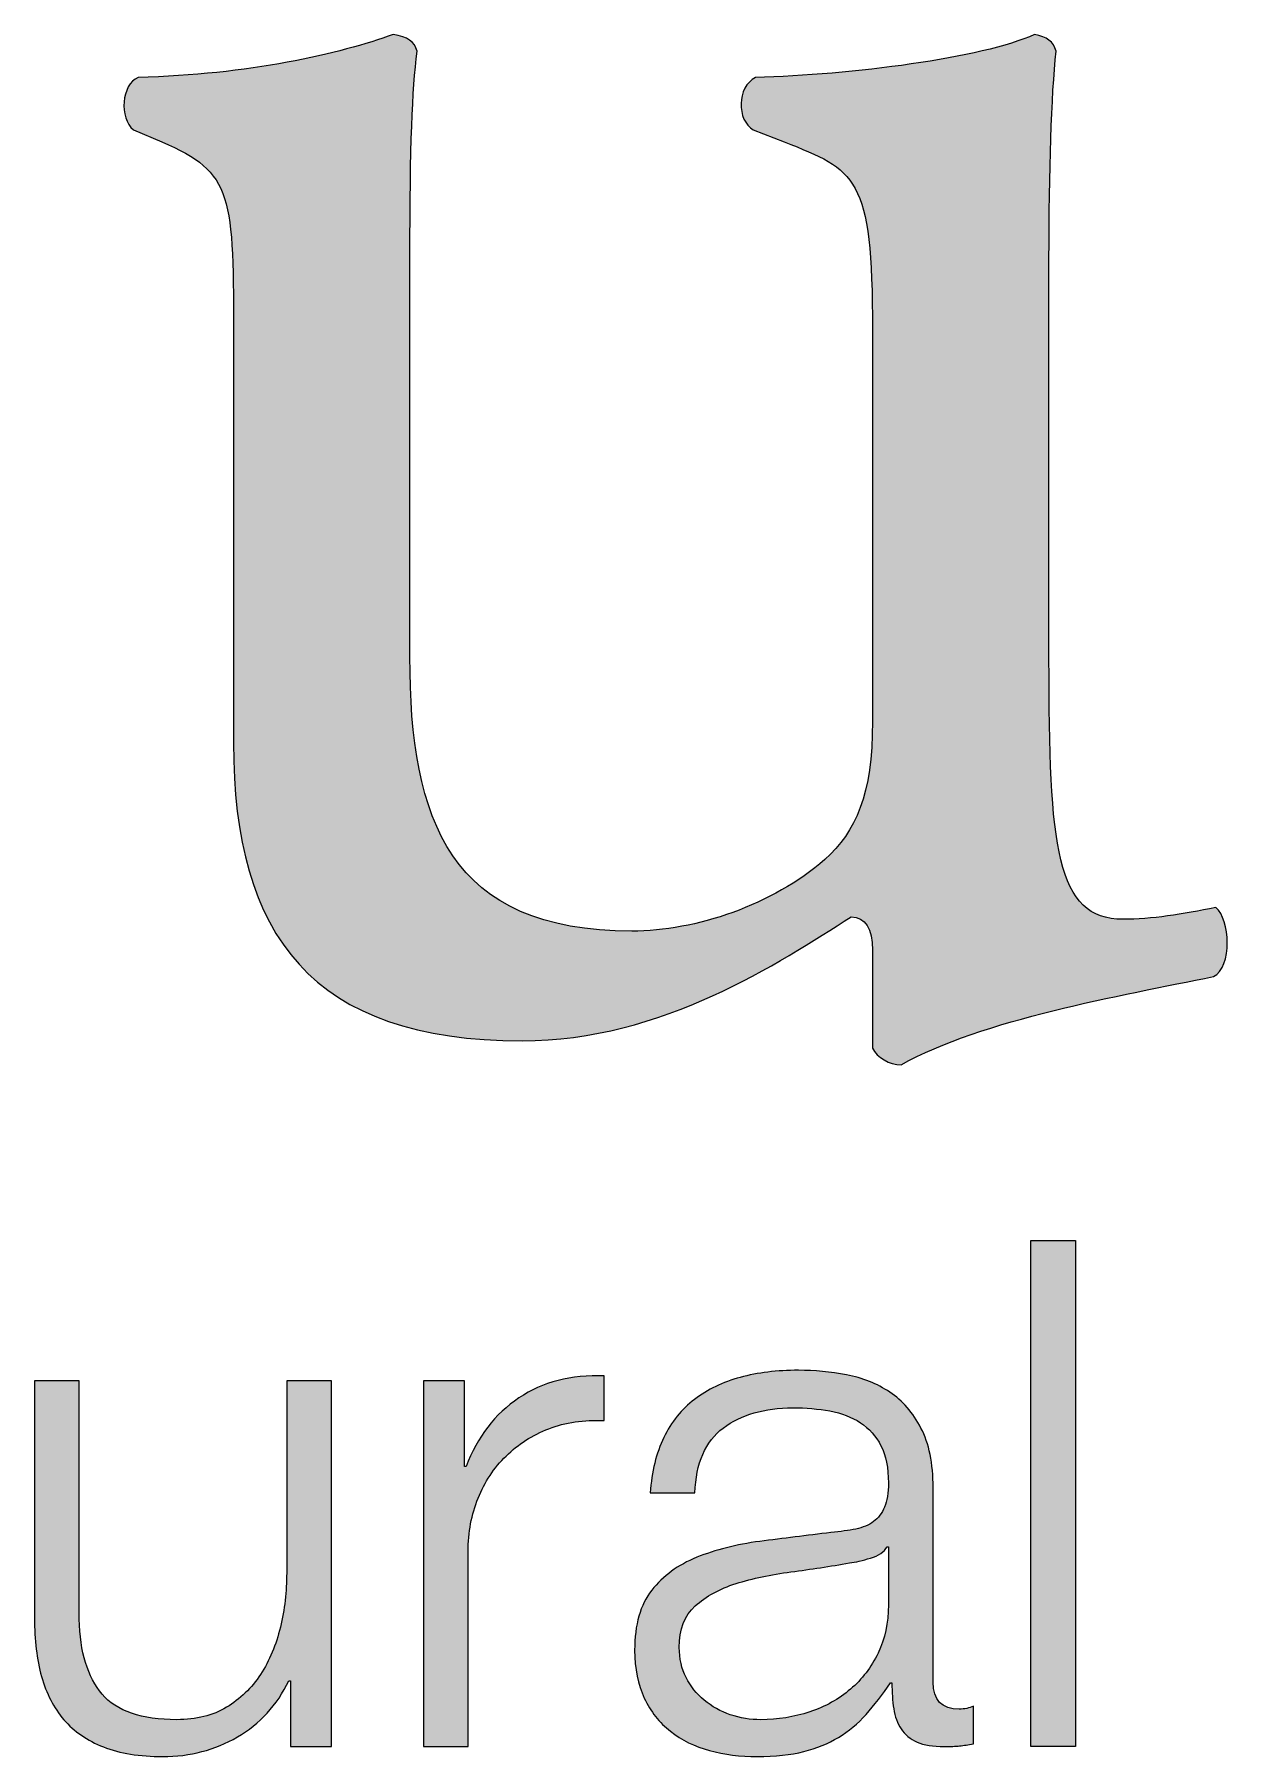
# Paper-space layout 'A0mask' of a CAD drawing. Extents: x 0 to 1153, y 0 to 810.
# Drawn here: x 1013.98 to 1023.47, y 80.3 to 93.93 of the extents above; entities that cross this region are included whole.
import ezdxf
from ezdxf.enums import TextEntityAlignment as Align

# ---------------------------------------------------------------- set-up
doc = ezdxf.new("R2010")
doc.units = 0
doc.layers.get('0').update_dxf_attribs({"linetype": 'CONTINUOUS'})
doc.layers.get('Defpoints').update_dxf_attribs({"linetype": 'CONTINUOUS'})
doc.layers.add('JPP_Mask', color=7, linetype='CONTINUOUS')
doc.styles.add('JPP', font='arial.ttf')

# ---------------------------------------------------------------- blocks, each defined once
blk = doc.blocks.new('A0mask')
at = {"true_color": 0x0081c6}
h = blk.add_hatch(color=142, dxfattribs=at)
edge = h.paths.add_edge_path()
edge.add_spline(control_points=[(1016.952, 89.003), (1016.952, 89.003), (1016.952, 89.792), (1016.952, 90.58)], knot_values=[27.5, 27.5, 27.5, 27.5, 28, 28, 28, 28], degree=3, periodic=0)
edge.add_spline(control_points=[(1016.952, 90.58), (1016.952, 91.369), (1016.952, 92.157), (1016.952, 92.157), (1016.952, 93.083), (1016.971, 93.479), (1017.009, 93.801)], knot_values=[26, 26, 26, 26, 26.5, 26.5, 26.5, 27.5, 27.5, 27.5, 27.5], degree=3, periodic=0)
edge.add_spline(control_points=[(1017.009, 93.801), (1016.99, 93.876), (1016.934, 93.914), (1016.82, 93.933)], knot_values=[25, 25, 25, 25, 26, 26, 26, 26], degree=3, periodic=0)
edge.add_spline(control_points=[(1016.82, 93.933), (1016.404, 93.781), (1015.668, 93.612), (1014.799, 93.593)], knot_values=[24, 24, 24, 24, 25, 25, 25, 25], degree=3, periodic=0)
edge.add_spline(control_points=[(1014.799, 93.593), (1014.667, 93.536), (1014.648, 93.271), (1014.762, 93.177)], knot_values=[23, 23, 23, 23, 24, 24, 24, 24], degree=3, periodic=0)
edge.add_spline(control_points=[(1014.762, 93.177), (1014.762, 93.177), (1014.988, 93.083), (1014.988, 93.083), (1015.555, 92.837), (1015.555, 92.667), (1015.555, 91.477)], knot_values=[21, 21, 21, 21, 22, 22, 22, 23, 23, 23, 23], degree=3, periodic=0)
edge.add_spline(control_points=[(1015.555, 91.477), (1015.555, 91.477), (1015.555, 88.323), (1015.555, 88.323), (1015.555, 86.794), (1016.178, 85.963), (1017.84, 85.963)], knot_values=[19, 19, 19, 19, 20, 20, 20, 21, 21, 21, 21], degree=3, periodic=0)
edge.add_spline(control_points=[(1017.84, 85.963), (1018.955, 85.963), (1019.879, 86.586), (1020.446, 86.945)], knot_values=[18, 18, 18, 18, 19, 19, 19, 19], degree=3, periodic=0)
edge.add_spline(control_points=[(1020.446, 86.945), (1020.56, 86.945), (1020.616, 86.85), (1020.616, 86.681)], knot_values=[17, 17, 17, 17, 18, 18, 18, 18], degree=3, periodic=0)
edge.add_spline(control_points=[(1020.616, 86.681), (1020.616, 86.681), (1020.616, 85.906), (1020.616, 85.906), (1020.654, 85.831), (1020.748, 85.773), (1020.843, 85.773)], knot_values=[15, 15, 15, 15, 16, 16, 16, 17, 17, 17, 17], degree=3, periodic=0)
edge.add_spline(control_points=[(1020.843, 85.773), (1021.485, 86.133), (1022.58, 86.321), (1023.317, 86.472)], knot_values=[14, 14, 14, 14, 15, 15, 15, 15], degree=3, periodic=0)
edge.add_spline(control_points=[(1023.317, 86.472), (1023.468, 86.548), (1023.449, 86.926), (1023.336, 87.02)], knot_values=[13, 13, 13, 13, 14, 14, 14, 14], degree=3, periodic=0)
edge.add_spline(control_points=[(1023.336, 87.02), (1023.071, 86.964), (1022.826, 86.926), (1022.599, 86.926)], knot_values=[12, 12, 12, 12, 13, 13, 13, 13], degree=3, periodic=0)
edge.add_spline(control_points=[(1022.599, 86.926), (1022.07, 86.926), (1022.014, 87.492), (1022.014, 88.985)], knot_values=[11, 11, 11, 11, 12, 12, 12, 12], degree=3, periodic=0)
edge.add_spline(control_points=[(1022.014, 88.985), (1022.014, 88.985), (1022.014, 92.157), (1022.014, 92.157), (1022.014, 92.856), (1022.033, 93.441), (1022.07, 93.801)], knot_values=[9, 9, 9, 9, 10, 10, 10, 11, 11, 11, 11], degree=3, periodic=0)
edge.add_spline(control_points=[(1022.07, 93.801), (1022.052, 93.876), (1021.995, 93.914), (1021.9, 93.933)], knot_values=[8, 8, 8, 8, 9, 9, 9, 9], degree=3, periodic=0)
edge.add_spline(control_points=[(1021.9, 93.933), (1021.485, 93.744), (1020.446, 93.612), (1019.69, 93.593)], knot_values=[7, 7, 7, 7, 8, 8, 8, 8], degree=3, periodic=0)
edge.add_spline(control_points=[(1019.69, 93.593), (1019.54, 93.517), (1019.54, 93.253), (1019.672, 93.177)], knot_values=[6, 6, 6, 6, 7, 7, 7, 7], degree=3, periodic=0)
edge.add_spline(control_points=[(1019.672, 93.177), (1019.672, 93.177), (1019.917, 93.083), (1019.917, 93.083), (1020.484, 92.856), (1020.616, 92.818), (1020.616, 91.591)], knot_values=[4, 4, 4, 4, 5, 5, 5, 6, 6, 6, 6], degree=3, periodic=0)
edge.add_spline(control_points=[(1020.616, 91.591), (1020.616, 91.591), (1020.616, 88.493), (1020.616, 88.493), (1020.616, 87.908), (1020.484, 87.625), (1020.239, 87.398)], knot_values=[2, 2, 2, 2, 3, 3, 3, 4, 4, 4, 4], degree=3, periodic=0)
edge.add_spline(control_points=[(1020.239, 87.398), (1019.823, 87.039), (1019.219, 86.832), (1018.709, 86.832)], knot_values=[1, 1, 1, 1, 2, 2, 2, 2], degree=3, periodic=0)
edge.add_spline(control_points=[(1018.709, 86.832), (1017.273, 86.832), (1016.952, 87.701), (1016.952, 89.003)], knot_values=[0, 0, 0, 0, 1, 1, 1, 1], degree=3, periodic=0)
at = {"true_color": 0x004a91}
blk.add_hatch(color=154, dxfattribs=at).paths.add_polyline_path([(1022.224, 84.382), (1021.87, 84.382), (1021.87, 80.374), (1022.224, 80.374)])
h = blk.add_hatch(color=154, dxfattribs=at)
edge = h.paths.add_edge_path()
edge.add_spline(control_points=[(1021.096, 80.884), (1021.096, 80.884), (1021.096, 82.423), (1021.096, 82.423), (1021.096, 82.617), (1021.064, 82.775), (1021, 82.897)], knot_values=[6, 6, 6, 6, 7, 7, 7, 8, 8, 8, 8], degree=3, periodic=0)
edge.add_spline(control_points=[(1021, 82.897), (1020.936, 83.019), (1020.854, 83.113), (1020.753, 83.181)], knot_values=[5, 5, 5, 5, 6, 6, 6, 6], degree=3, periodic=0)
edge.add_spline(control_points=[(1020.753, 83.181), (1020.652, 83.248), (1020.538, 83.294), (1020.411, 83.318), (1020.284, 83.342), (1020.156, 83.354), (1020.029, 83.354)], knot_values=[3, 3, 3, 3, 4, 4, 4, 5, 5, 5, 5], degree=3, periodic=0)
edge.add_spline(control_points=[(1020.029, 83.354), (1019.861, 83.354), (1019.707, 83.336), (1019.569, 83.298)], knot_values=[2, 2, 2, 2, 3, 3, 3, 3], degree=3, periodic=0)
edge.add_spline(control_points=[(1019.569, 83.298), (1019.43, 83.261), (1019.31, 83.203), (1019.207, 83.124)], knot_values=[1, 1, 1, 1, 2, 2, 2, 2], degree=3, periodic=0)
edge.add_spline(control_points=[(1019.207, 83.124), (1019.104, 83.046), (1019.022, 82.945), (1018.963, 82.821)], knot_values=[0, 0, 0, 0, 1, 1, 1, 1], degree=3, periodic=0)
edge.add_spline(control_points=[(1018.963, 82.821), (1018.903, 82.698), (1018.867, 82.552), (1018.856, 82.383)], knot_values=[41, 41, 41, 41, 42, 42, 42, 42], degree=3, periodic=0)
edge.add_spline(control_points=[(1018.856, 82.383), (1018.856, 82.383), (1019.21, 82.383), (1019.21, 82.383), (1019.217, 82.619), (1019.292, 82.79), (1019.434, 82.897)], knot_values=[39, 39, 39, 39, 40, 40, 40, 41, 41, 41, 41], degree=3, periodic=0)
edge.add_spline(control_points=[(1019.434, 82.897), (1019.576, 83.003), (1019.76, 83.057), (1019.984, 83.057)], knot_values=[38, 38, 38, 38, 39, 39, 39, 39], degree=3, periodic=0)
edge.add_spline(control_points=[(1019.984, 83.057), (1020.089, 83.057), (1020.187, 83.049), (1020.279, 83.032)], knot_values=[37, 37, 37, 37, 38, 38, 38, 38], degree=3, periodic=0)
edge.add_spline(control_points=[(1020.279, 83.032), (1020.371, 83.015), (1020.451, 82.984), (1020.52, 82.939), (1020.59, 82.894), (1020.644, 82.833), (1020.683, 82.757), (1020.722, 82.68), (1020.742, 82.582), (1020.742, 82.462)], knot_values=[34, 34, 34, 34, 35, 35, 35, 36, 36, 36, 37, 37, 37, 37], degree=3, periodic=0)
edge.add_spline(control_points=[(1020.742, 82.462), (1020.742, 82.383), (1020.732, 82.32), (1020.711, 82.271)], knot_values=[33, 33, 33, 33, 34, 34, 34, 34], degree=3, periodic=0)
edge.add_spline(control_points=[(1020.711, 82.271), (1020.691, 82.222), (1020.662, 82.184), (1020.624, 82.156)], knot_values=[32, 32, 32, 32, 33, 33, 33, 33], degree=3, periodic=0)
edge.add_spline(control_points=[(1020.624, 82.156), (1020.587, 82.128), (1020.54, 82.108), (1020.484, 82.097)], knot_values=[31, 31, 31, 31, 32, 32, 32, 32], degree=3, periodic=0)
edge.add_spline(control_points=[(1020.484, 82.097), (1020.428, 82.086), (1020.362, 82.076), (1020.287, 82.069)], knot_values=[30, 30, 30, 30, 31, 31, 31, 31], degree=3, periodic=0)
edge.add_spline(control_points=[(1020.287, 82.069), (1020.096, 82.046), (1019.908, 82.023), (1019.723, 81.999)], knot_values=[29, 29, 29, 29, 30, 30, 30, 30], degree=3, periodic=0)
edge.add_spline(control_points=[(1019.723, 81.999), (1019.538, 81.975), (1019.371, 81.932), (1019.224, 81.873)], knot_values=[28, 28, 28, 28, 29, 29, 29, 29], degree=3, periodic=0)
edge.add_spline(control_points=[(1019.224, 81.873), (1019.076, 81.812), (1018.957, 81.726), (1018.867, 81.612)], knot_values=[27, 27, 27, 27, 28, 28, 28, 28], degree=3, periodic=0)
edge.add_spline(control_points=[(1018.867, 81.612), (1018.777, 81.497), (1018.732, 81.339), (1018.732, 81.137)], knot_values=[26, 26, 26, 26, 27, 27, 27, 27], degree=3, periodic=0)
edge.add_spline(control_points=[(1018.732, 81.137), (1018.732, 80.991), (1018.758, 80.865), (1018.808, 80.758), (1018.859, 80.652), (1018.928, 80.564), (1019.016, 80.495)], knot_values=[24, 24, 24, 24, 25, 25, 25, 26, 26, 26, 26], degree=3, periodic=0)
edge.add_spline(control_points=[(1019.016, 80.495), (1019.104, 80.425), (1019.207, 80.375), (1019.325, 80.343)], knot_values=[23, 23, 23, 23, 24, 24, 24, 24], degree=3, periodic=0)
edge.add_spline(control_points=[(1019.325, 80.343), (1019.443, 80.311), (1019.569, 80.295), (1019.703, 80.295)], knot_values=[22, 22, 22, 22, 23, 23, 23, 23], degree=3, periodic=0)
edge.add_spline(control_points=[(1019.703, 80.295), (1019.846, 80.295), (1019.968, 80.308), (1020.071, 80.335)], knot_values=[21, 21, 21, 21, 22, 22, 22, 22], degree=3, periodic=0)
edge.add_spline(control_points=[(1020.071, 80.335), (1020.174, 80.361), (1020.266, 80.398), (1020.346, 80.447)], knot_values=[20, 20, 20, 20, 21, 21, 21, 21], degree=3, periodic=0)
edge.add_spline(control_points=[(1020.346, 80.447), (1020.427, 80.495), (1020.5, 80.556), (1020.565, 80.629)], knot_values=[19, 19, 19, 19, 20, 20, 20, 20], degree=3, periodic=0)
edge.add_spline(control_points=[(1020.565, 80.629), (1020.63, 80.702), (1020.695, 80.786), (1020.759, 80.879)], knot_values=[18, 18, 18, 18, 19, 19, 19, 19], degree=3, periodic=0)
edge.add_spline(control_points=[(1020.759, 80.879), (1020.759, 80.879), (1020.77, 80.879), (1020.77, 80.879)], knot_values=[17.00001, 17.00001, 17.00001, 17.00001, 18, 18, 18, 18], degree=3, periodic=0)
edge.add_spline(control_points=[(1020.77, 80.879), (1020.77, 80.804), (1020.775, 80.736), (1020.784, 80.674)], knot_values=[16, 16, 16, 16, 17, 17, 17, 17], degree=3, periodic=0)
edge.add_spline(control_points=[(1020.784, 80.674), (1020.794, 80.612), (1020.813, 80.559), (1020.843, 80.514)], knot_values=[15, 15, 15, 15, 16, 16, 16, 16], degree=3, periodic=0)
edge.add_spline(control_points=[(1020.843, 80.514), (1020.873, 80.469), (1020.915, 80.435), (1020.969, 80.41)], knot_values=[14, 14, 14, 14, 15, 15, 15, 15], degree=3, periodic=0)
edge.add_spline(control_points=[(1020.969, 80.41), (1021.023, 80.386), (1021.096, 80.374), (1021.185, 80.374)], knot_values=[13, 13, 13, 13, 14, 14, 14, 14], degree=3, periodic=0)
edge.add_spline(control_points=[(1021.185, 80.374), (1021.234, 80.374), (1021.274, 80.376), (1021.306, 80.379), (1021.338, 80.383), (1021.374, 80.389), (1021.416, 80.396)], knot_values=[11, 11, 11, 11, 12, 12, 12, 13, 13, 13, 13], degree=3, periodic=0)
edge.add_spline(control_points=[(1021.416, 80.396), (1021.416, 80.396), (1021.416, 80.694), (1021.416, 80.694), (1021.382, 80.679), (1021.344, 80.671), (1021.303, 80.671)], knot_values=[9, 9, 9, 9, 10, 10, 10, 11, 11, 11, 11], degree=3, periodic=0)
edge.add_spline(control_points=[(1021.303, 80.671), (1021.165, 80.671), (1021.096, 80.742), (1021.096, 80.884)], knot_values=[8, 8, 8, 8, 9, 9, 9, 9], degree=3, periodic=0)
edge = h.paths.add_edge_path(flags=16)
edge.add_spline(control_points=[(1020.731, 81.957), (1020.731, 81.957), (1020.742, 81.957), (1020.742, 81.957), (1020.742, 81.957), (1020.742, 81.496), (1020.742, 81.496), (1020.742, 81.354), (1020.715, 81.227), (1020.66, 81.115), (1020.606, 81.002), (1020.533, 80.907), (1020.442, 80.829)], knot_values=[12, 12, 12, 12, 12.99998, 12.99998, 12.99998, 13.99998, 13.99998, 13.99998, 14.99998, 14.99998, 14.99998, 15.99998, 15.99998, 15.99998, 15.99998], degree=3, periodic=0)
edge.add_spline(control_points=[(1020.442, 80.829), (1020.35, 80.75), (1020.242, 80.69), (1020.119, 80.649), (1019.995, 80.608), (1019.866, 80.587), (1019.731, 80.587)], knot_values=[10, 10, 10, 10, 11, 11, 11, 12, 12, 12, 12], degree=3, periodic=0)
edge.add_spline(control_points=[(1019.731, 80.587), (1019.649, 80.587), (1019.569, 80.6), (1019.49, 80.626)], knot_values=[9, 9, 9, 9, 10, 10, 10, 10], degree=3, periodic=0)
edge.add_spline(control_points=[(1019.49, 80.626), (1019.412, 80.653), (1019.342, 80.691), (1019.283, 80.742)], knot_values=[8, 8, 8, 8, 9, 9, 9, 9], degree=3, periodic=0)
edge.add_spline(control_points=[(1019.283, 80.742), (1019.223, 80.792), (1019.175, 80.852), (1019.139, 80.921), (1019.104, 80.99), (1019.086, 81.07), (1019.086, 81.16)], knot_values=[6, 6, 6, 6, 7, 7, 7, 8, 8, 8, 8], degree=3, periodic=0)
edge.add_spline(control_points=[(1019.086, 81.16), (1019.086, 81.302), (1019.128, 81.411), (1019.212, 81.488)], knot_values=[5, 5, 5, 5, 6, 6, 6, 6], degree=3, periodic=0)
edge.add_spline(control_points=[(1019.212, 81.488), (1019.297, 81.565), (1019.404, 81.624), (1019.535, 81.665), (1019.666, 81.706), (1019.811, 81.737), (1019.97, 81.758)], knot_values=[3, 3, 3, 3, 4, 4, 4, 5, 5, 5, 5], degree=3, periodic=0)
edge.add_spline(control_points=[(1019.97, 81.758), (1020.129, 81.778), (1020.284, 81.802), (1020.433, 81.828)], knot_values=[2, 2, 2, 2, 3, 3, 3, 3], degree=3, periodic=0)
edge.add_spline(control_points=[(1020.433, 81.828), (1020.482, 81.835), (1020.538, 81.848), (1020.601, 81.867)], knot_values=[1, 1, 1, 1, 2, 2, 2, 2], degree=3, periodic=0)
edge.add_spline(control_points=[(1020.601, 81.867), (1020.665, 81.885), (1020.708, 81.916), (1020.731, 81.957)], knot_values=[0, 0, 0, 0, 1, 1, 1, 1], degree=3, periodic=0)
h = blk.add_hatch(color=154, dxfattribs=at)
edge = h.paths.add_edge_path()
edge.add_spline(control_points=[(1014.332, 81.384), (1014.332, 81.384), (1014.332, 83.27), (1014.332, 83.27), (1014.332, 83.27), (1014.243, 83.27), (1014.155, 83.27)], knot_values=[9.5, 9.5, 9.5, 9.5, 10.5, 10.5, 10.5, 11, 11, 11, 11], degree=3, periodic=0)
edge.add_spline(control_points=[(1014.155, 83.27), (1014.067, 83.27), (1013.978, 83.27), (1013.978, 83.27), (1013.978, 83.27), (1013.978, 82.8), (1013.978, 82.33)], knot_values=[8.5, 8.5, 8.5, 8.5, 9, 9, 9, 9.5, 9.5, 9.5, 9.5], degree=3, periodic=0)
edge.add_spline(control_points=[(1013.978, 82.33), (1013.978, 81.86), (1013.978, 81.39), (1013.978, 81.39), (1013.978, 81.218), (1013.997, 81.064), (1014.034, 80.929), (1014.072, 80.795), (1014.131, 80.681), (1014.211, 80.587)], knot_values=[6, 6, 6, 6, 6.5, 6.5, 6.5, 7.5, 7.5, 7.5, 8.5, 8.5, 8.5, 8.5], degree=3, periodic=0)
edge.add_spline(control_points=[(1014.211, 80.587), (1014.291, 80.494), (1014.396, 80.422), (1014.525, 80.371)], knot_values=[5, 5, 5, 5, 6, 6, 6, 6], degree=3, periodic=0)
edge.add_spline(control_points=[(1014.525, 80.371), (1014.655, 80.32), (1014.811, 80.295), (1014.994, 80.295)], knot_values=[4, 4, 4, 4, 5, 5, 5, 5], degree=3, periodic=0)
edge.add_spline(control_points=[(1014.994, 80.295), (1015.211, 80.295), (1015.409, 80.347), (1015.586, 80.45)], knot_values=[3, 3, 3, 3, 4, 4, 4, 4], degree=3, periodic=0)
edge.add_spline(control_points=[(1015.586, 80.45), (1015.764, 80.553), (1015.9, 80.701), (1015.993, 80.896)], knot_values=[2, 2, 2, 2, 3, 3, 3, 3], degree=3, periodic=0)
edge.add_spline(control_points=[(1015.993, 80.896), (1015.993, 80.896), (1016.005, 80.896), (1016.005, 80.896)], knot_values=[1.00001, 1.00001, 1.00001, 1.00001, 2, 2, 2, 2], degree=3, periodic=0)
edge.add_spline(control_points=[(1016.005, 80.896), (1016.005, 80.896), (1016.005, 80.765), (1016.005, 80.635)], knot_values=[0.5, 0.5, 0.5, 0.5, 1, 1, 1, 1], degree=3, periodic=0)
edge.add_spline(control_points=[(1016.005, 80.635), (1016.005, 80.504), (1016.005, 80.374), (1016.005, 80.374), (1016.005, 80.374), (1016.025, 80.374), (1016.055, 80.374)], knot_values=[20.749965, 20.749965, 20.749965, 20.749965, 21.249965, 21.249965, 21.249965, 21.5, 21.5, 21.5, 21.5], degree=3, periodic=0)
edge.add_spline(control_points=[(1016.055, 80.374), (1016.086, 80.374), (1016.127, 80.374), (1016.167, 80.374)], knot_values=[20.49997, 20.49997, 20.49997, 20.49997, 20.749965, 20.749965, 20.749965, 20.749965], degree=3, periodic=0)
edge.add_spline(control_points=[(1016.167, 80.374), (1016.188, 80.374), (1016.208, 80.374), (1016.227, 80.374)], knot_values=[20.374972, 20.374972, 20.374972, 20.374972, 20.49997, 20.49997, 20.49997, 20.49997], degree=3, periodic=0)
edge.add_spline(control_points=[(1016.227, 80.374), (1016.246, 80.374), (1016.264, 80.374), (1016.279, 80.374)], knot_values=[20.249975, 20.249975, 20.249975, 20.249975, 20.374972, 20.374972, 20.374972, 20.374972], degree=3, periodic=0)
edge.add_spline(control_points=[(1016.279, 80.374), (1016.287, 80.374), (1016.294, 80.374), (1016.3, 80.374)], knot_values=[20.187476, 20.187476, 20.187476, 20.187476, 20.249975, 20.249975, 20.249975, 20.249975], degree=3, periodic=0)
edge.add_spline(control_points=[(1016.3, 80.374), (1016.306, 80.374), (1016.312, 80.374), (1016.316, 80.374)], knot_values=[20.124977, 20.124977, 20.124977, 20.124977, 20.187476, 20.187476, 20.187476, 20.187476], degree=3, periodic=0)
edge.add_spline(control_points=[(1016.322, 80.374), (1016.324, 80.374), (1016.325, 80.374), (1016.326, 80.374)], knot_values=[20.062479, 20.062479, 20.062479, 20.062479, 20.093728, 20.093728, 20.093728, 20.093728], degree=3, periodic=0)
edge.add_spline(control_points=[(1016.33, 80.374), (1016.33, 80.374), (1016.33, 80.374), (1016.33, 80.374), (1016.33, 80.374), (1016.33, 80.374), (1016.33, 80.374)], knot_values=[19.99998, 19.99998, 19.99998, 19.99998, 20.001425, 20.001425, 20.001425, 20.001445, 20.001445, 20.001445, 20.001445], degree=3, periodic=0)
edge.add_spline(control_points=[(1016.33, 80.374), (1016.33, 80.374), (1016.33, 81.098), (1016.33, 81.822)], knot_values=[19.49999, 19.49999, 19.49999, 19.49999, 19.99998, 19.99998, 19.99998, 19.99998], degree=3, periodic=0)
edge.add_spline(control_points=[(1016.33, 81.822), (1016.33, 82.546), (1016.33, 83.27), (1016.33, 83.27), (1016.33, 83.27), (1016.33, 83.27), (1016.33, 83.27)], knot_values=[18.999023, 18.999023, 18.999023, 18.999023, 19.499013, 19.499013, 19.499013, 19.49999, 19.49999, 19.49999, 19.49999], degree=3, periodic=0)
edge.add_spline(control_points=[(1016.326, 83.27), (1016.325, 83.27), (1016.323, 83.27), (1016.321, 83.27)], knot_values=[18.906252, 18.906252, 18.906252, 18.906252, 18.937501, 18.937501, 18.937501, 18.937501], degree=3, periodic=0)
edge.add_spline(control_points=[(1016.315, 83.27), (1016.31, 83.27), (1016.304, 83.27), (1016.297, 83.27)], knot_values=[18.812504, 18.812504, 18.812504, 18.812504, 18.875002, 18.875002, 18.875002, 18.875002], degree=3, periodic=0)
edge.add_spline(control_points=[(1016.297, 83.27), (1016.291, 83.27), (1016.283, 83.27), (1016.275, 83.27)], knot_values=[18.750005, 18.750005, 18.750005, 18.750005, 18.812504, 18.812504, 18.812504, 18.812504], degree=3, periodic=0)
edge.add_spline(control_points=[(1016.275, 83.27), (1016.258, 83.27), (1016.239, 83.27), (1016.218, 83.27)], knot_values=[18.625007, 18.625007, 18.625007, 18.625007, 18.750005, 18.750005, 18.750005, 18.750005], degree=3, periodic=0)
edge.add_spline(control_points=[(1016.218, 83.27), (1016.197, 83.27), (1016.175, 83.27), (1016.153, 83.27)], knot_values=[18.50001, 18.50001, 18.50001, 18.50001, 18.625007, 18.625007, 18.625007, 18.625007], degree=3, periodic=0)
edge.add_spline(control_points=[(1016.153, 83.27), (1016.109, 83.27), (1016.065, 83.27), (1016.032, 83.27)], knot_values=[18.250015, 18.250015, 18.250015, 18.250015, 18.50001, 18.50001, 18.50001, 18.50001], degree=3, periodic=0)
edge.add_spline(control_points=[(1016.032, 83.27), (1015.999, 83.27), (1015.976, 83.27), (1015.976, 83.27), (1015.976, 83.27), (1015.976, 83.27), (1015.976, 83.27)], knot_values=[17.999532, 17.999532, 17.999532, 17.999532, 18.249547, 18.249547, 18.249547, 18.250015, 18.250015, 18.250015, 18.250015], degree=3, periodic=0)
edge.add_spline(control_points=[(1015.976, 83.266), (1015.976, 83.264), (1015.976, 83.263), (1015.976, 83.261)], knot_values=[17.953146, 17.953146, 17.953146, 17.953146, 17.968771, 17.968771, 17.968771, 17.968771], degree=3, periodic=0)
edge.add_spline(control_points=[(1015.976, 83.261), (1015.976, 83.258), (1015.976, 83.256), (1015.976, 83.253)], knot_values=[17.937521, 17.937521, 17.937521, 17.937521, 17.953146, 17.953146, 17.953146, 17.953146], degree=3, periodic=0)
edge.add_spline(control_points=[(1015.976, 83.253), (1015.976, 83.248), (1015.976, 83.241), (1015.976, 83.233)], knot_values=[17.906272, 17.906272, 17.906272, 17.906272, 17.937521, 17.937521, 17.937521, 17.937521], degree=3, periodic=0)
edge.add_spline(control_points=[(1015.976, 83.233), (1015.976, 83.225), (1015.976, 83.215), (1015.976, 83.205)], knot_values=[17.875022, 17.875022, 17.875022, 17.875022, 17.906272, 17.906272, 17.906272, 17.906272], degree=3, periodic=0)
edge.add_spline(control_points=[(1015.976, 83.205), (1015.976, 83.184), (1015.976, 83.159), (1015.976, 83.13)], knot_values=[17.812524, 17.812524, 17.812524, 17.812524, 17.875022, 17.875022, 17.875022, 17.875022], degree=3, periodic=0)
edge.add_spline(control_points=[(1015.976, 83.13), (1015.976, 83.101), (1015.976, 83.068), (1015.976, 83.033)], knot_values=[17.750025, 17.750025, 17.750025, 17.750025, 17.812524, 17.812524, 17.812524, 17.812524], degree=3, periodic=0)
edge.add_spline(control_points=[(1015.976, 83.033), (1015.976, 82.961), (1015.976, 82.878), (1015.976, 82.789)], knot_values=[17.625028, 17.625028, 17.625028, 17.625028, 17.750025, 17.750025, 17.750025, 17.750025], degree=3, periodic=0)
edge.add_spline(control_points=[(1015.976, 82.789), (1015.976, 82.7), (1015.976, 82.605), (1015.976, 82.51)], knot_values=[17.50003, 17.50003, 17.50003, 17.50003, 17.625028, 17.625028, 17.625028, 17.625028], degree=3, periodic=0)
edge.add_spline(control_points=[(1015.976, 82.51), (1015.976, 82.32), (1015.976, 82.129), (1015.976, 81.987)], knot_values=[17.250035, 17.250035, 17.250035, 17.250035, 17.50003, 17.50003, 17.50003, 17.50003], degree=3, periodic=0)
edge.add_spline(control_points=[(1015.976, 81.987), (1015.976, 81.844), (1015.976, 81.749), (1015.976, 81.749), (1015.976, 81.603), (1015.96, 81.46), (1015.926, 81.32), (1015.892, 81.179), (1015.84, 81.055), (1015.769, 80.946)], knot_values=[15, 15, 15, 15, 15.250035, 15.250035, 15.250035, 16.250035, 16.250035, 16.250035, 17.250035, 17.250035, 17.250035, 17.250035], degree=3, periodic=0)
edge.add_spline(control_points=[(1015.769, 80.946), (1015.698, 80.838), (1015.608, 80.751), (1015.499, 80.685)], knot_values=[14, 14, 14, 14, 15, 15, 15, 15], degree=3, periodic=0)
edge.add_spline(control_points=[(1015.499, 80.685), (1015.391, 80.62), (1015.26, 80.587), (1015.106, 80.587)], knot_values=[13, 13, 13, 13, 14, 14, 14, 14], degree=3, periodic=0)
edge.add_spline(control_points=[(1015.106, 80.587), (1014.826, 80.587), (1014.628, 80.655), (1014.514, 80.789)], knot_values=[12, 12, 12, 12, 13, 13, 13, 13], degree=3, periodic=0)
edge.add_spline(control_points=[(1014.514, 80.789), (1014.4, 80.924), (1014.339, 81.122), (1014.332, 81.384)], knot_values=[11, 11, 11, 11, 12, 12, 12, 12], degree=3, periodic=0)
h = blk.add_hatch(color=154, dxfattribs=at)
edge = h.paths.add_edge_path()
edge.add_spline(control_points=[(1017.492, 82.341), (1017.544, 82.47), (1017.618, 82.582), (1017.714, 82.675)], knot_values=[7, 7, 7, 7, 8, 8, 8, 8], degree=3, periodic=0)
edge.add_spline(control_points=[(1017.714, 82.675), (1017.809, 82.769), (1017.922, 82.841), (1018.053, 82.891), (1018.184, 82.942), (1018.33, 82.963), (1018.491, 82.956)], knot_values=[5, 5, 5, 5, 6, 6, 6, 7, 7, 7, 7], degree=3, periodic=0)
edge.add_spline(control_points=[(1018.491, 82.956), (1018.491, 82.956), (1018.491, 83.309), (1018.491, 83.309), (1018.229, 83.321), (1018.004, 83.263), (1017.815, 83.135), (1017.626, 83.008), (1017.486, 82.827), (1017.397, 82.591)], knot_values=[2, 2, 2, 2, 3, 3, 3, 4, 4, 4, 5, 5, 5, 5], degree=3, periodic=0)
edge.add_spline(control_points=[(1017.397, 82.591), (1017.397, 82.591), (1017.385, 82.591), (1017.385, 82.591)], knot_values=[1.00001, 1.00001, 1.00001, 1.00001, 2, 2, 2, 2], degree=3, periodic=0)
edge.add_spline(control_points=[(1017.385, 82.591), (1017.385, 82.591), (1017.385, 82.761), (1017.385, 82.931)], knot_values=[0.5, 0.5, 0.5, 0.5, 1, 1, 1, 1], degree=3, periodic=0)
edge.add_spline(control_points=[(1017.385, 82.931), (1017.385, 83.1), (1017.385, 83.27), (1017.385, 83.27), (1017.385, 83.27), (1017.365, 83.27), (1017.334, 83.27)], knot_values=[12.749965, 12.749965, 12.749965, 12.749965, 13.249965, 13.249965, 13.249965, 13.5, 13.5, 13.5, 13.5], degree=3, periodic=0)
edge.add_spline(control_points=[(1017.334, 83.27), (1017.304, 83.27), (1017.263, 83.27), (1017.223, 83.27)], knot_values=[12.49997, 12.49997, 12.49997, 12.49997, 12.749965, 12.749965, 12.749965, 12.749965], degree=3, periodic=0)
edge.add_spline(control_points=[(1017.223, 83.27), (1017.202, 83.27), (1017.182, 83.27), (1017.163, 83.27)], knot_values=[12.374973, 12.374973, 12.374973, 12.374973, 12.49997, 12.49997, 12.49997, 12.49997], degree=3, periodic=0)
edge.add_spline(control_points=[(1017.163, 83.27), (1017.144, 83.27), (1017.126, 83.27), (1017.111, 83.27)], knot_values=[12.249975, 12.249975, 12.249975, 12.249975, 12.374973, 12.374973, 12.374973, 12.374973], degree=3, periodic=0)
edge.add_spline(control_points=[(1017.111, 83.27), (1017.103, 83.27), (1017.096, 83.27), (1017.09, 83.27)], knot_values=[12.187476, 12.187476, 12.187476, 12.187476, 12.249975, 12.249975, 12.249975, 12.249975], degree=3, periodic=0)
edge.add_spline(control_points=[(1017.09, 83.27), (1017.084, 83.27), (1017.078, 83.27), (1017.074, 83.27)], knot_values=[12.124977, 12.124977, 12.124977, 12.124977, 12.187476, 12.187476, 12.187476, 12.187476], degree=3, periodic=0)
edge.add_spline(control_points=[(1017.068, 83.27), (1017.066, 83.27), (1017.065, 83.27), (1017.063, 83.27)], knot_values=[12.062479, 12.062479, 12.062479, 12.062479, 12.093728, 12.093728, 12.093728, 12.093728], degree=3, periodic=0)
edge.add_spline(control_points=[(1017.06, 83.27), (1017.06, 83.27), (1017.06, 83.27), (1017.06, 83.27), (1017.06, 83.27), (1017.06, 83.27), (1017.06, 83.27)], knot_values=[11.99998, 11.99998, 11.99998, 11.99998, 12.001425, 12.001425, 12.001425, 12.001445, 12.001445, 12.001445, 12.001445], degree=3, periodic=0)
edge.add_spline(control_points=[(1017.06, 83.27), (1017.06, 83.27), (1017.06, 82.546), (1017.06, 81.822)], knot_values=[11.49999, 11.49999, 11.49999, 11.49999, 11.99998, 11.99998, 11.99998, 11.99998], degree=3, periodic=0)
edge.add_spline(control_points=[(1017.06, 81.822), (1017.06, 81.098), (1017.06, 80.374), (1017.06, 80.374), (1017.06, 80.374), (1017.06, 80.374), (1017.06, 80.374)], knot_values=[10.999023, 10.999023, 10.999023, 10.999023, 11.499013, 11.499013, 11.499013, 11.49999, 11.49999, 11.49999, 11.49999], degree=3, periodic=0)
edge.add_spline(control_points=[(1017.064, 80.374), (1017.065, 80.374), (1017.067, 80.374), (1017.069, 80.374)], knot_values=[10.906252, 10.906252, 10.906252, 10.906252, 10.937501, 10.937501, 10.937501, 10.937501], degree=3, periodic=0)
edge.add_spline(control_points=[(1017.075, 80.374), (1017.08, 80.374), (1017.086, 80.374), (1017.092, 80.374)], knot_values=[10.812504, 10.812504, 10.812504, 10.812504, 10.875002, 10.875002, 10.875002, 10.875002], degree=3, periodic=0)
edge.add_spline(control_points=[(1017.092, 80.374), (1017.099, 80.374), (1017.107, 80.374), (1017.115, 80.374)], knot_values=[10.750005, 10.750005, 10.750005, 10.750005, 10.812504, 10.812504, 10.812504, 10.812504], degree=3, periodic=0)
edge.add_spline(control_points=[(1017.115, 80.374), (1017.132, 80.374), (1017.151, 80.374), (1017.172, 80.374)], knot_values=[10.625008, 10.625008, 10.625008, 10.625008, 10.750005, 10.750005, 10.750005, 10.750005], degree=3, periodic=0)
edge.add_spline(control_points=[(1017.172, 80.374), (1017.192, 80.374), (1017.214, 80.374), (1017.237, 80.374)], knot_values=[10.50001, 10.50001, 10.50001, 10.50001, 10.625008, 10.625008, 10.625008, 10.625008], degree=3, periodic=0)
edge.add_spline(control_points=[(1017.237, 80.374), (1017.281, 80.374), (1017.325, 80.374), (1017.358, 80.374)], knot_values=[10.250015, 10.250015, 10.250015, 10.250015, 10.50001, 10.50001, 10.50001, 10.50001], degree=3, periodic=0)
edge.add_spline(control_points=[(1017.358, 80.374), (1017.391, 80.374), (1017.413, 80.374), (1017.413, 80.374), (1017.413, 80.374), (1017.413, 80.374), (1017.413, 80.374)], knot_values=[9.999532, 9.999532, 9.999532, 9.999532, 10.249547, 10.249547, 10.249547, 10.250015, 10.250015, 10.250015, 10.250015], degree=3, periodic=0)
edge.add_spline(control_points=[(1017.413, 80.378), (1017.413, 80.38), (1017.413, 80.382), (1017.413, 80.384)], knot_values=[9.953146, 9.953146, 9.953146, 9.953146, 9.968771, 9.968771, 9.968771, 9.968771], degree=3, periodic=0)
edge.add_spline(control_points=[(1017.413, 80.384), (1017.413, 80.386), (1017.413, 80.388), (1017.413, 80.391)], knot_values=[9.937521, 9.937521, 9.937521, 9.937521, 9.953146, 9.953146, 9.953146, 9.953146], degree=3, periodic=0)
edge.add_spline(control_points=[(1017.413, 80.391), (1017.413, 80.397), (1017.413, 80.404), (1017.413, 80.412)], knot_values=[9.906272, 9.906272, 9.906272, 9.906272, 9.937521, 9.937521, 9.937521, 9.937521], degree=3, periodic=0)
edge.add_spline(control_points=[(1017.413, 80.412), (1017.413, 80.42), (1017.413, 80.43), (1017.413, 80.44)], knot_values=[9.875022, 9.875022, 9.875022, 9.875022, 9.906272, 9.906272, 9.906272, 9.906272], degree=3, periodic=0)
edge.add_spline(control_points=[(1017.413, 80.44), (1017.413, 80.461), (1017.413, 80.487), (1017.413, 80.516)], knot_values=[9.812524, 9.812524, 9.812524, 9.812524, 9.875022, 9.875022, 9.875022, 9.875022], degree=3, periodic=0)
edge.add_spline(control_points=[(1017.413, 80.516), (1017.413, 80.546), (1017.413, 80.579), (1017.413, 80.615)], knot_values=[9.750025, 9.750025, 9.750025, 9.750025, 9.812524, 9.812524, 9.812524, 9.812524], degree=3, periodic=0)
edge.add_spline(control_points=[(1017.413, 80.615), (1017.413, 80.687), (1017.413, 80.772), (1017.413, 80.862)], knot_values=[9.625027, 9.625027, 9.625027, 9.625027, 9.750025, 9.750025, 9.750025, 9.750025], degree=3, periodic=0)
edge.add_spline(control_points=[(1017.413, 80.862), (1017.413, 80.953), (1017.413, 81.049), (1017.413, 81.146)], knot_values=[9.50003, 9.50003, 9.50003, 9.50003, 9.625027, 9.625027, 9.625027, 9.625027], degree=3, periodic=0)
edge.add_spline(control_points=[(1017.413, 81.146), (1017.413, 81.339), (1017.413, 81.532), (1017.413, 81.676)], knot_values=[9.250035, 9.250035, 9.250035, 9.250035, 9.50003, 9.50003, 9.50003, 9.50003], degree=3, periodic=0)
edge.add_spline(control_points=[(1017.413, 81.676), (1017.413, 81.821), (1017.413, 81.918), (1017.413, 81.918), (1017.413, 82.071), (1017.44, 82.212), (1017.492, 82.341)], knot_values=[8, 8, 8, 8, 8.250035, 8.250035, 8.250035, 9.250035, 9.250035, 9.250035, 9.250035], degree=3, periodic=0)
at = {"layer": 'Defpoints', "color": 154, "true_color": 0x004a91}
blk.add_lwpolyline([(1022.224, 84.382), (1022.224, 80.374), (1021.87, 80.374), (1021.87, 84.382), (1022.224, 84.382)], dxfattribs=at)
at = {"layer": 'Defpoints', "color": 142, "true_color": 0x0081c6}
blk.add_open_spline([(1016.952, 89.003), (1016.952, 87.701), (1017.273, 86.832), (1018.709, 86.832), (1019.219, 86.832), (1019.823, 87.039), (1020.239, 87.398), (1020.484, 87.625), (1020.616, 87.908), (1020.616, 88.493), (1020.616, 88.493), (1020.616, 91.591), (1020.616, 91.591), (1020.616, 92.818), (1020.484, 92.856), (1019.917, 93.083), (1019.917, 93.083), (1019.672, 93.177), (1019.672, 93.177), (1019.54, 93.253), (1019.54, 93.517), (1019.69, 93.593), (1020.446, 93.612), (1021.485, 93.744), (1021.9, 93.933), (1021.995, 93.914), (1022.052, 93.876), (1022.07, 93.801), (1022.033, 93.441), (1022.014, 92.856), (1022.014, 92.157), (1022.014, 92.157), (1022.014, 88.985), (1022.014, 88.985), (1022.014, 87.492), (1022.07, 86.926), (1022.599, 86.926), (1022.826, 86.926), (1023.071, 86.964), (1023.336, 87.02), (1023.449, 86.926), (1023.468, 86.548), (1023.317, 86.472), (1022.58, 86.321), (1021.485, 86.133), (1020.843, 85.773), (1020.748, 85.773), (1020.654, 85.831), (1020.616, 85.906), (1020.616, 85.906), (1020.616, 86.681), (1020.616, 86.681), (1020.616, 86.85), (1020.56, 86.945), (1020.446, 86.945), (1019.879, 86.586), (1018.955, 85.963), (1017.84, 85.963), (1016.178, 85.963), (1015.555, 86.794), (1015.555, 88.323), (1015.555, 88.323), (1015.555, 91.477), (1015.555, 91.477), (1015.555, 92.667), (1015.555, 92.837), (1014.988, 93.083), (1014.988, 93.083), (1014.762, 93.177), (1014.762, 93.177), (1014.648, 93.271), (1014.667, 93.536), (1014.799, 93.593), (1015.668, 93.612), (1016.404, 93.781), (1016.82, 93.933), (1016.934, 93.914), (1016.99, 93.876), (1017.009, 93.801), (1016.971, 93.479), (1016.952, 93.083), (1016.952, 92.157), (1016.952, 92.157), (1016.952, 89.003), (1016.952, 89.003)], degree=3, knots=[0, 0, 0, 0, 1, 1, 1, 2, 2, 2, 3, 3, 3, 4, 4, 4, 5, 5, 5, 6, 6, 6, 7, 7, 7, 8, 8, 8, 9, 9, 9, 10, 10, 10, 11, 11, 11, 12, 12, 12, 13, 13, 13, 14, 14, 14, 15, 15, 15, 16, 16, 16, 17, 17, 17, 18, 18, 18, 19, 19, 19, 20, 20, 20, 21, 21, 21, 22, 22, 22, 23, 23, 23, 24, 24, 24, 25, 25, 25, 26, 26, 26, 27, 27, 27, 28, 28, 28, 28], dxfattribs=at)
at = {"layer": 'Defpoints', "color": 154, "true_color": 0x004a91}
for points, knots in [([(1018.963, 82.821), (1019.022, 82.945), (1019.104, 83.046), (1019.207, 83.124), (1019.31, 83.203), (1019.43, 83.261), (1019.569, 83.298), (1019.707, 83.336), (1019.861, 83.354), (1020.029, 83.354), (1020.156, 83.354), (1020.284, 83.342), (1020.411, 83.318), (1020.538, 83.294), (1020.652, 83.248), (1020.753, 83.181), (1020.854, 83.113), (1020.936, 83.019), (1021, 82.897), (1021.064, 82.775), (1021.096, 82.617), (1021.096, 82.423), (1021.096, 82.423), (1021.096, 80.884), (1021.096, 80.884), (1021.096, 80.742), (1021.165, 80.671), (1021.303, 80.671), (1021.344, 80.671), (1021.382, 80.679), (1021.416, 80.694), (1021.416, 80.694), (1021.416, 80.396), (1021.416, 80.396), (1021.374, 80.389), (1021.338, 80.383), (1021.306, 80.379), (1021.274, 80.376), (1021.234, 80.374), (1021.185, 80.374), (1021.096, 80.374), (1021.023, 80.386), (1020.969, 80.41), (1020.915, 80.435), (1020.873, 80.469), (1020.843, 80.514), (1020.813, 80.559), (1020.794, 80.612), (1020.784, 80.674), (1020.775, 80.736), (1020.77, 80.804), (1020.77, 80.879), (1020.77, 80.879), (1020.759, 80.879), (1020.759, 80.879), (1020.695, 80.786), (1020.63, 80.702), (1020.565, 80.629), (1020.5, 80.556), (1020.427, 80.495), (1020.346, 80.447), (1020.266, 80.398), (1020.174, 80.361), (1020.071, 80.335), (1019.968, 80.308), (1019.846, 80.295), (1019.703, 80.295), (1019.569, 80.295), (1019.443, 80.311), (1019.325, 80.343), (1019.207, 80.375), (1019.104, 80.425), (1019.016, 80.495), (1018.928, 80.564), (1018.859, 80.652), (1018.808, 80.758), (1018.758, 80.865), (1018.732, 80.991), (1018.732, 81.137), (1018.732, 81.339), (1018.777, 81.497), (1018.867, 81.612), (1018.957, 81.726), (1019.076, 81.812), (1019.224, 81.873), (1019.371, 81.932), (1019.538, 81.975), (1019.723, 81.999), (1019.908, 82.023), (1020.096, 82.046), (1020.287, 82.069), (1020.362, 82.076), (1020.428, 82.086), (1020.484, 82.097), (1020.54, 82.108), (1020.587, 82.128), (1020.624, 82.156), (1020.662, 82.184), (1020.691, 82.222), (1020.711, 82.271), (1020.732, 82.32), (1020.742, 82.383), (1020.742, 82.462), (1020.742, 82.582), (1020.722, 82.68), (1020.683, 82.757), (1020.644, 82.833), (1020.59, 82.894), (1020.52, 82.939), (1020.451, 82.984), (1020.371, 83.015), (1020.279, 83.032), (1020.187, 83.049), (1020.089, 83.057), (1019.984, 83.057), (1019.76, 83.057), (1019.576, 83.003), (1019.434, 82.897), (1019.292, 82.79), (1019.217, 82.619), (1019.21, 82.383), (1019.21, 82.383), (1018.856, 82.383), (1018.856, 82.383), (1018.867, 82.552), (1018.903, 82.698), (1018.963, 82.821)], [0, 0, 0, 0, 1, 1, 1, 2, 2, 2, 3, 3, 3, 4, 4, 4, 5, 5, 5, 6, 6, 6, 7, 7, 7, 8, 8, 8, 9, 9, 9, 10, 10, 10, 11, 11, 11, 12, 12, 12, 13, 13, 13, 14, 14, 14, 15, 15, 15, 16, 16, 16, 17, 17, 17, 18, 18, 18, 19, 19, 19, 20, 20, 20, 21, 21, 21, 22, 22, 22, 23, 23, 23, 24, 24, 24, 25, 25, 25, 26, 26, 26, 27, 27, 27, 28, 28, 28, 29, 29, 29, 30, 30, 30, 31, 31, 31, 32, 32, 32, 33, 33, 33, 34, 34, 34, 35, 35, 35, 36, 36, 36, 37, 37, 37, 38, 38, 38, 39, 39, 39, 40, 40, 40, 41, 41, 41, 42, 42, 42, 42]), ([(1016.005, 80.374), (1016.005, 80.374), (1016.005, 80.896), (1016.005, 80.896), (1016.005, 80.896), (1015.993, 80.896), (1015.993, 80.896), (1015.9, 80.701), (1015.764, 80.553), (1015.586, 80.45), (1015.409, 80.347), (1015.211, 80.295), (1014.994, 80.295), (1014.811, 80.295), (1014.655, 80.32), (1014.525, 80.371), (1014.396, 80.422), (1014.291, 80.494), (1014.211, 80.587), (1014.131, 80.681), (1014.072, 80.795), (1014.034, 80.929), (1013.997, 81.064), (1013.978, 81.218), (1013.978, 81.39), (1013.978, 81.39), (1013.978, 83.27), (1013.978, 83.27), (1013.978, 83.27), (1014.332, 83.27), (1014.332, 83.27), (1014.332, 83.27), (1014.332, 81.384), (1014.332, 81.384), (1014.339, 81.122), (1014.4, 80.924), (1014.514, 80.789), (1014.628, 80.655), (1014.826, 80.587), (1015.106, 80.587), (1015.26, 80.587), (1015.391, 80.62), (1015.499, 80.685), (1015.608, 80.751), (1015.698, 80.838), (1015.769, 80.946), (1015.84, 81.055), (1015.892, 81.179), (1015.926, 81.32), (1015.96, 81.46), (1015.976, 81.603), (1015.976, 81.749), (1015.976, 81.749), (1015.976, 83.27), (1015.976, 83.27), (1015.976, 83.27), (1016.33, 83.27), (1016.33, 83.27), (1016.33, 83.27), (1016.33, 80.374), (1016.33, 80.374), (1016.33, 80.374), (1016.005, 80.374), (1016.005, 80.374)], [0, 0, 0, 0, 1, 1, 1, 2, 2, 2, 3, 3, 3, 4, 4, 4, 5, 5, 5, 6, 6, 6, 7, 7, 7, 8, 8, 8, 9, 9, 9, 10, 10, 10, 11, 11, 11, 12, 12, 12, 13, 13, 13, 14, 14, 14, 15, 15, 15, 16, 16, 16, 17, 17, 17, 18, 18, 18, 19, 19, 19, 20, 20, 20, 21, 21, 21, 21]), ([(1017.385, 83.27), (1017.385, 83.27), (1017.385, 82.591), (1017.385, 82.591), (1017.385, 82.591), (1017.397, 82.591), (1017.397, 82.591), (1017.486, 82.827), (1017.626, 83.008), (1017.815, 83.135), (1018.004, 83.263), (1018.229, 83.321), (1018.491, 83.309), (1018.491, 83.309), (1018.491, 82.956), (1018.491, 82.956), (1018.33, 82.963), (1018.184, 82.942), (1018.053, 82.891), (1017.922, 82.841), (1017.809, 82.769), (1017.714, 82.675), (1017.618, 82.582), (1017.544, 82.47), (1017.492, 82.341), (1017.44, 82.212), (1017.413, 82.071), (1017.413, 81.918), (1017.413, 81.918), (1017.413, 80.374), (1017.413, 80.374), (1017.413, 80.374), (1017.06, 80.374), (1017.06, 80.374), (1017.06, 80.374), (1017.06, 83.27), (1017.06, 83.27), (1017.06, 83.27), (1017.385, 83.27), (1017.385, 83.27)], [0, 0, 0, 0, 1, 1, 1, 2, 2, 2, 3, 3, 3, 4, 4, 4, 5, 5, 5, 6, 6, 6, 7, 7, 7, 8, 8, 8, 9, 9, 9, 10, 10, 10, 11, 11, 11, 12, 12, 12, 13, 13, 13, 13]), ([(1020.731, 81.957), (1020.708, 81.916), (1020.665, 81.885), (1020.601, 81.867), (1020.538, 81.848), (1020.482, 81.835), (1020.433, 81.828), (1020.284, 81.802), (1020.129, 81.778), (1019.97, 81.758), (1019.811, 81.737), (1019.666, 81.706), (1019.535, 81.665), (1019.404, 81.624), (1019.297, 81.565), (1019.212, 81.488), (1019.128, 81.411), (1019.086, 81.302), (1019.086, 81.16), (1019.086, 81.07), (1019.104, 80.99), (1019.139, 80.921), (1019.175, 80.852), (1019.223, 80.792), (1019.283, 80.742), (1019.342, 80.691), (1019.412, 80.653), (1019.49, 80.626), (1019.569, 80.6), (1019.649, 80.587), (1019.731, 80.587), (1019.866, 80.587), (1019.995, 80.608), (1020.119, 80.649), (1020.242, 80.69), (1020.35, 80.75), (1020.442, 80.829), (1020.533, 80.907), (1020.606, 81.002), (1020.66, 81.115), (1020.715, 81.227), (1020.742, 81.354), (1020.742, 81.496), (1020.742, 81.496), (1020.742, 81.957), (1020.742, 81.957), (1020.742, 81.957), (1020.731, 81.957), (1020.731, 81.957)], [0, 0, 0, 0, 1, 1, 1, 2, 2, 2, 3, 3, 3, 4, 4, 4, 5, 5, 5, 6, 6, 6, 7, 7, 7, 8, 8, 8, 9, 9, 9, 10, 10, 10, 11, 11, 11, 12, 12, 12, 13, 13, 13, 14, 14, 14, 15, 15, 15, 16, 16, 16, 16])]:
    blk.add_open_spline(points, degree=3, knots=knots, dxfattribs=at)
at = {"color": 7, "style": 'JPP'}
for tag, p in [('Client', (1086, 115)), ('Project1', (1086, 90)), ('Project2', (1086, 82.5)), ('Project3', (1086, 75)), ('Title1', (1086, 57.5)), ('Title2', (1086, 50)), ('Title3', (1086, 42.5)), ('Status', (978, 7.5))]:
    blk.add_attdef(tag, text='', height=3.5, dxfattribs=at).set_placement(p, align=Align.MIDDLE_LEFT)
at = {"color": 2, "style": 'JPP'}
for tag, p in [('Scale', (1005.5, 25)), ('Checked', (1095.5, 25)), ('Drawn', (1050.5, 25)), ('Date', (1140.5, 25))]:
    blk.add_attdef(tag, text='', height=2, dxfattribs=at).set_placement(p, align=Align.MIDDLE_CENTER)
at = {"color": 6, "style": 'JPP'}
for tag, p in [('Ref', (1068, 7.5)), ('DrgNo.', (1110, 7.5))]:
    blk.add_attdef(tag, text='', height=4, dxfattribs=at).set_placement(p, align=Align.MIDDLE_LEFT)
blk.add_attdef('Rev', text='', height=4, dxfattribs=at).set_placement((1144.275, 7.5), align=Align.MIDDLE_CENTER)

psp = doc.layouts.new('A0mask')

# ---------------------------------------------------------------- block references
at = {"layer": 'JPP_Mask'}
psp.add_blockref('A0mask', (0, 0), dxfattribs=at)

doc.saveas('drawing.dxf')
